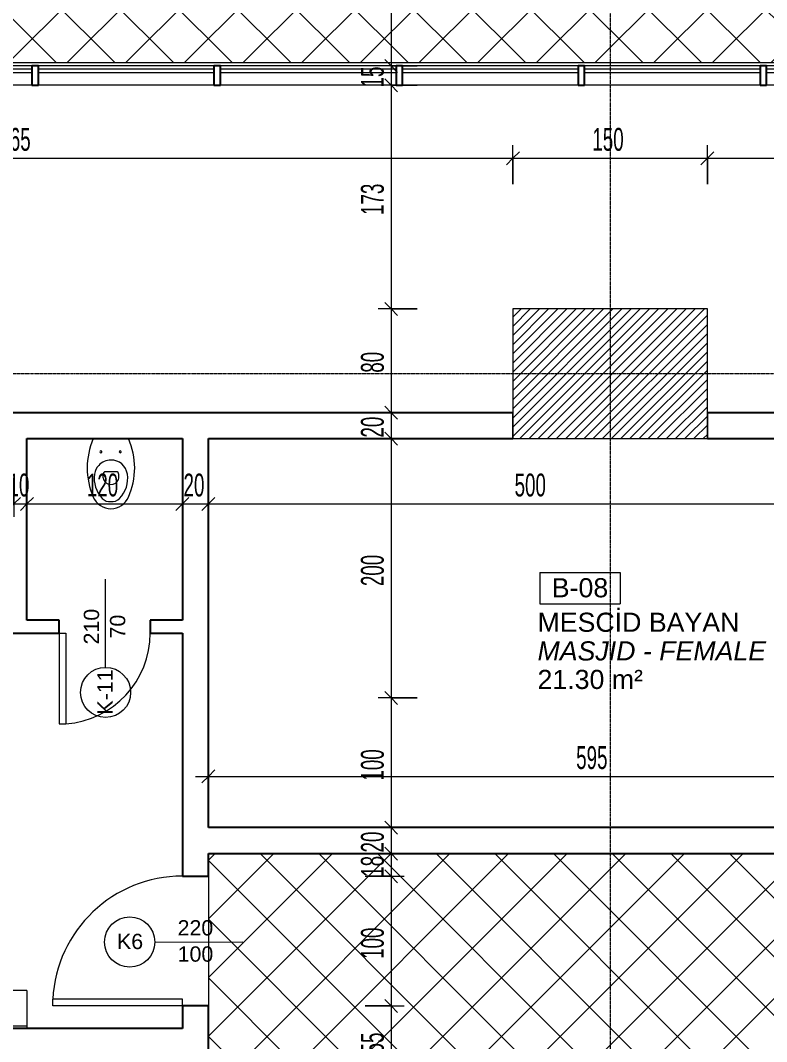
# Model space of a CAD drawing. Header units: centimetres. Extents: x -9345 to 11316, y -7197 to -3465.
# Drawn here: x -6277 to -5701, y -6046 to -5258 of the extents above; entities that cross this region are included whole.
import ezdxf

# ---------------------------------------------------------------- set-up
doc = ezdxf.new("R2010")
doc.units = ezdxf.units.CM
doc.linetypes.add('Grid Line 1_4_', pattern=[1.11125, 0.635, -0.15875, 0.15875, -0.15875])
for name, color, linetype, lineweight in [('A-ANNO-DIMS', 211, 'Continuous', 9), ('A-ANNO-DIMS-100', 211, 'Continuous', 9), ('A-AREA-IDEN', 2, 'Continuous', 9), ('A-DETL-GENF', 92, 'Continuous', 9), ('A-DETL-THIN', 151, 'Continuous', 9), ('A-DOOR', 31, 'Continuous', 9), ('A-DOOR-IDEN', 31, 'Continuous', 9), ('A-GLAZ-CURT', 52, 'Continuous', 9), ('A-GLAZ-CWMG', 51, 'Continuous', 9), ('A-WALL', 113, 'Continuous', 9), ('I-FURN', 30, 'Continuous', 9), ('P-SANR-FIXT', 6, 'Continuous', 9), ('S-COLS', 52, 'Continuous', 9), ('S-GRID', 1, 'Continuous', 9)]:
    doc.layers.add(name, color=color, linetype=linetype, lineweight=lineweight)
doc.styles.add('Arial_2', font='arial.ttf', dxfattribs={"height": 14.752994})
doc.styles.add('Arial_5', font='arial.ttf', dxfattribs={"height": 11.802395})
doc.styles.add('Arial_I', font='ariali.ttf', dxfattribs={"height": 14.752994})
doc.styles.add('Swis721 LtCn BT_1', font='swisscl.ttf', dxfattribs={"width": 0.8, "height": 17.639445})
doc.dimstyles.new('IUAS_DIMENSION_INSIDE_100', dxfattribs={"dimscale": 30.48, "dimtxt": 18, "dimasz": 0.328084, "dimexe": 0.328084, "dimexo": 0.0625, "dimgap": 0, "dimtad": 1, "dimdec": 0, "dimdsep": 46, "dimtxsty": 'Swis721 LtCn BT_1', "dimblk1": 'OBLIQUE', "dimblk2": 'OBLIQUE', "dimsah": 1, "dimcen": 0.09, "dimdle": 0.328084, "dimazin": 0, "dimtfac": 1, "dimtdec": 4, "dimtix": 1, "dimtmove": 0, "dimatfit": 3, "dimfxl": 0.656168, "dimfxlon": 1, "dimtvp": 1, "dimtolj": 1, "dimtzin": 0, "dimarcsym": 2})

# ---------------------------------------------------------------- blocks, each defined once
blk = doc.blocks.new('System Panel - Glazed-1573604-_116_30 KONKORS KATI _ CONCOURSE LEVEL')
at = {"layer": 'A-GLAZ-CURT', "lineweight": 18}
for p, q in [((67.73, 4.95), (-67.73, 4.95)), ((-67.73, 4.95), (-67.73, 2.45)), ((-67.73, 2.45), (67.73, 2.45)), ((67.73, 2.45), (67.73, 4.95))]:
    blk.add_line(p, q, dxfattribs=at)
blk = doc.blocks.new('Rectangular Mullion - 50 x 150mm-1573598-_116_30 KONKORS KATI _ CONCOURSE LEVEL')
at = {"layer": 'A-GLAZ-CWMG'}
for p, q in [((-6408.57, -5293.03), (-6544.03, -5293.03)), ((-6408.57, -5308.03), (-6544.03, -5308.03))]:
    blk.add_line(p, q, dxfattribs=at)
blk = doc.blocks.new('Rectangular Mullion - 50 x 150mm-1461251-_116_30 KONKORS KATI _ CONCOURSE LEVEL')
at = {"layer": 'A-GLAZ-CWMG', "lineweight": 25}
for p, q in [((-2.5, 7.5), (2.5, 7.5)), ((-2.5, -7.5), (-2.5, 7.5)), ((2.5, 7.5), (2.5, -7.5)), ((2.5, -7.5), (-2.5, -7.5))]:
    blk.add_line(p, q, dxfattribs=at)
blk = doc.blocks.new('Basins w Vanity Unit - Basins w Vanity Unit-1798698-_116_30 KONKORS KATI _ CONCOURSE LEVEL')
at = {"layer": 'I-FURN'}
for p, q in [((95.75, 29.5), (-71.36, 29.5)), ((150.75, 29.5), (131.53, 29.5)), ((205.75, 29.5), (186.53, 29.5)), ((260.75, 29.5), (241.53, 29.5)), ((318.64, 29.5), (296.53, 29.5)), ((318.64, 29.5), (318.64, 28)), ((318.64, 28), (318.64, 2)), ((318.64, 2), (-71.36, 2)), ((318.64, 2), (318.64, 0))]:
    blk.add_line(p, q, dxfattribs=at)
blk = doc.blocks.new('M_Single-Flush1 - IUAS_A_DOOR_K11_700_2100-1791538-_116_30 KONKORS KATI _ CONCOURSE LEVEL')
at = {"layer": 'A-DOOR', "lineweight": 18}
for p, q in [((29.9, 5), (29.9, 74.98)), ((35, 74.98), (29.9, 74.98)), ((35, 5), (35, 74.98)), ((35, 5), (29.9, 5))]:
    blk.add_line(p, q, dxfattribs=at)
at = {"layer": 'A-DOOR'}
blk.add_arc((35, 5), 70.17, 94.16802, 180, dxfattribs=at)
blk = doc.blocks.new('M_Single-Flush2 - IUAS_A_DOOR_K6 _sac kasa- sac kanat  100x220_-1641089-_116_30 KONKORS KATI _ CONCOURSE LEVEL')
at = {"layer": 'A-DOOR', "lineweight": 18}
for p, q in [((44.9, -10), (44.9, -110.04)), ((50, -10), (44.9, -10)), ((50, -10), (50, -110.04)), ((50, -110.04), (44.9, -110.04))]:
    blk.add_line(p, q, dxfattribs=at)
at = {"layer": 'A-DOOR'}
blk.add_arc((50, -10), 100.17, 180, 267.08159, dxfattribs=at)
blk = doc.blocks.new('WC Combination _2_ - IUAS_A_WETCORE_WC_ALAFRANGA-686539-_116_30 KONKORS KATI _ CONCOURSE LEVEL')
at = {"layer": 'P-SANR-FIXT'}
for p, q in [((6.38, 39.59), (6.38, 37.54)), ((18.62, 37.54), (18.62, 39.59)), ((8.38, 35.54), (16.62, 35.54))]:
    blk.add_line(p, q, dxfattribs=at)
for centre, radius, start, end in [((12.64, 49.01), 15, 90.53114, 156.20311), ((12.36, 49.01), 15, 23.79689, 89.46886), ((21.55, 40.75), 21.99, 135.60264, 189.09392), ((11.67, 50.42), 8.16, 84.16452, 135.60264), ((13.33, 50.42), 8.16, 44.39736, 95.83548), ((3.45, 40.75), 21.99, 350.90608, 44.39736), ((50, 32.53), 55.84, 156.20311, 203.79689), ((-25, 32.53), 55.84, 336.20311, 23.79689), ((11.38, 39.59), 5, 157.46709, 180), ((12.5, 39.12), 6.21, 22.53291, 157.46709), ((13.62, 39.59), 5, 360, 22.53291), ((12.5, 39.3), 12.82, 189.09392, 270.00153), ((8.38, 37.54), 2, 180, 270), ((16.62, 37.54), 2, 270, 360), ((12.5, 39.3), 12.82, 317.55472, 350.90608), ((12.5, 39.3), 12.82, 269.99847, 317.55472), ((5.34, 20.12), 0.774, 360, 180), ((5.34, 20.12), 0.774, 180, 360), ((20.18, 20.12), 0.774, 0, 180), ((20.18, 20.12), 0.774, 180, 360)]:
    blk.add_arc(centre, radius, start, end, dxfattribs=at)
blk = doc.blocks.new('IUAS_A_ROOM_100S - No_İsmi_Alan-1315501-_116_30 KONKORS KATI _ CONCOURSE LEVEL')
at = {"layer": 'A-AREA-IDEN'}
for p, q in [((-0.101, 0.1926), (-0.101, -0.0511)), ((-0.101, 0.1926), (0.5191, 0.1926)), ((0.5191, 0.1926), (0.5191, -0.0511)), ((-0.101, -0.0511), (0.5191, -0.0511))]:
    blk.add_line(p, q, dxfattribs=at)
blk = doc.blocks.new('DIMBLOCK42-_116_30 KONKORS KATI _ CONCOURSE LEVEL')
at = {"layer": 'A-ANNO-DIMS-100', "transparency": 16777216}
for p, q in [((-5990.94, -4910.53), (-5995.94, -4905.53)), ((-5970.94, -4910.53), (-6000.94, -4910.53)), ((-5990.94, -4910.53), (-5990.94, -5293.03)), ((-5990.94, -4910.53), (-5985.94, -4915.53)), ((-5990.94, -4910.53), (-5970.94, -4910.53)), ((-5990.94, -5293.03), (-5995.94, -5288.03)), ((-5970.94, -5293.03), (-6000.94, -5293.03)), ((-5990.94, -5293.03), (-5985.94, -5298.03)), ((-5990.94, -5293.03), (-5970.94, -5293.03))]:
    blk.add_line(p, q, dxfattribs=at)
at = {"layer": 'A-ANNO-DIMS-100', "color": 0, "transparency": 16777216, "insert": (-6014.29, -5115.49), "char_height": 17.639, "width": 32.9143, "attachment_point": 1, "rotation": 90, "line_spacing_factor": 0.971848, "style": 'Swis721 LtCn BT_1'}
blk.add_mtext('382', dxfattribs=at)
blk = doc.blocks.new('_Oblique')
at = {"color": 0, "linetype": 'ByBlock', "lineweight": -2}
blk.add_line((-0.5, -0.5), (0.5, 0.5), dxfattribs=at)
blk = doc.blocks.new('DIMBLOCK43-_116_30 KONKORS KATI _ CONCOURSE LEVEL')
at = {"layer": 'A-ANNO-DIMS-100', "transparency": 16777216}
for p, q in [((-5990.94, -5293.03), (-5995.94, -5288.03)), ((-5970.94, -5293.03), (-6000.94, -5293.03)), ((-5990.94, -5293.03), (-5990.94, -5308.03)), ((-5990.94, -5293.03), (-5985.94, -5298.03)), ((-5990.94, -5293.03), (-5970.94, -5293.03)), ((-5970.94, -5308.03), (-6000.94, -5308.03)), ((-5990.94, -5308.03), (-5995.94, -5303.03)), ((-5990.94, -5308.03), (-5985.94, -5313.03)), ((-5990.94, -5308.03), (-5970.94, -5308.03))]:
    blk.add_line(p, q, dxfattribs=at)
at = {"layer": 'A-ANNO-DIMS-100', "color": 0, "transparency": 16777216, "insert": (-6014.29, -5309.67), "char_height": 17.639, "width": 21.9429, "attachment_point": 1, "rotation": 90, "line_spacing_factor": 0.971848, "style": 'Swis721 LtCn BT_1'}
blk.add_mtext('15', dxfattribs=at)
blk = doc.blocks.new('DIMBLOCK44-_116_30 KONKORS KATI _ CONCOURSE LEVEL')
at = {"layer": 'A-ANNO-DIMS-100', "transparency": 16777216}
for p, q in [((-5970.94, -5308.03), (-6000.94, -5308.03)), ((-5990.94, -5308.03), (-5995.94, -5303.03)), ((-5990.94, -5308.03), (-5990.94, -5480.53)), ((-5990.94, -5308.03), (-5985.94, -5313.03)), ((-5990.94, -5308.03), (-5970.94, -5308.03)), ((-5970.94, -5480.53), (-6000.94, -5480.53)), ((-5990.94, -5480.53), (-5995.94, -5475.53)), ((-5990.94, -5480.53), (-5985.94, -5485.53)), ((-5990.94, -5480.53), (-5970.94, -5480.53))]:
    blk.add_line(p, q, dxfattribs=at)
at = {"layer": 'A-ANNO-DIMS-100', "color": 0, "transparency": 16777216, "insert": (-6014.29, -5407.99), "char_height": 17.639, "width": 32.9143, "attachment_point": 1, "rotation": 90, "line_spacing_factor": 0.971848, "style": 'Swis721 LtCn BT_1'}
blk.add_mtext('173', dxfattribs=at)
blk = doc.blocks.new('DIMBLOCK45-_116_30 KONKORS KATI _ CONCOURSE LEVEL')
at = {"layer": 'A-ANNO-DIMS-100', "transparency": 16777216}
for p, q in [((-5970.94, -5480.53), (-6000.94, -5480.53)), ((-5990.94, -5480.53), (-5995.94, -5475.53)), ((-5990.94, -5480.53), (-5990.94, -5560.53)), ((-5990.94, -5480.53), (-5985.94, -5485.53)), ((-5990.94, -5480.53), (-5970.94, -5480.53)), ((-5990.94, -5560.53), (-5995.94, -5555.53)), ((-5970.94, -5560.53), (-6000.94, -5560.53)), ((-5990.94, -5560.53), (-5985.94, -5565.53)), ((-5990.94, -5560.53), (-5970.94, -5560.53))]:
    blk.add_line(p, q, dxfattribs=at)
at = {"layer": 'A-ANNO-DIMS-100', "color": 0, "transparency": 16777216, "insert": (-6014.29, -5529.67), "char_height": 17.639, "width": 21.9429, "attachment_point": 1, "rotation": 90, "line_spacing_factor": 0.971848, "style": 'Swis721 LtCn BT_1'}
blk.add_mtext('80', dxfattribs=at)
blk = doc.blocks.new('DIMBLOCK46-_116_30 KONKORS KATI _ CONCOURSE LEVEL')
at = {"layer": 'A-ANNO-DIMS-100', "transparency": 16777216}
for p, q in [((-5990.94, -5560.53), (-5995.94, -5555.53)), ((-5970.94, -5560.53), (-6000.94, -5560.53)), ((-5990.94, -5560.53), (-5990.94, -5580.53)), ((-5990.94, -5560.53), (-5985.94, -5565.53)), ((-5990.94, -5560.53), (-5970.94, -5560.53)), ((-5990.94, -5580.53), (-5995.94, -5575.53)), ((-5970.94, -5580.53), (-6000.94, -5580.53)), ((-5990.94, -5580.53), (-5985.94, -5585.53)), ((-5990.94, -5580.53), (-5970.94, -5580.53))]:
    blk.add_line(p, q, dxfattribs=at)
at = {"layer": 'A-ANNO-DIMS-100', "color": 0, "transparency": 16777216, "insert": (-6014.29, -5579.67), "char_height": 17.639, "width": 21.9429, "attachment_point": 1, "rotation": 90, "line_spacing_factor": 0.971848, "style": 'Swis721 LtCn BT_1'}
blk.add_mtext('20', dxfattribs=at)
blk = doc.blocks.new('DIMBLOCK47-_116_30 KONKORS KATI _ CONCOURSE LEVEL')
at = {"layer": 'A-ANNO-DIMS-100', "transparency": 16777216}
for p, q in [((-5990.94, -5580.53), (-5995.94, -5575.53)), ((-5970.94, -5580.53), (-6000.94, -5580.53)), ((-5990.94, -5580.53), (-5990.94, -5780.53)), ((-5990.94, -5580.53), (-5985.94, -5585.53)), ((-5990.94, -5580.53), (-5970.94, -5580.53)), ((-5970.94, -5780.53), (-6000.94, -5780.53)), ((-5990.94, -5780.53), (-5995.94, -5775.53)), ((-5990.94, -5780.53), (-5985.94, -5785.53)), ((-5990.94, -5780.53), (-5970.94, -5780.53))]:
    blk.add_line(p, q, dxfattribs=at)
at = {"layer": 'A-ANNO-DIMS-100', "color": 0, "transparency": 16777216, "insert": (-6014.29, -5694.24), "char_height": 17.639, "width": 32.9143, "attachment_point": 1, "rotation": 90, "line_spacing_factor": 0.971848, "style": 'Swis721 LtCn BT_1'}
blk.add_mtext('200', dxfattribs=at)
blk = doc.blocks.new('DIMBLOCK48-_116_30 KONKORS KATI _ CONCOURSE LEVEL')
at = {"layer": 'A-ANNO-DIMS-100', "transparency": 16777216}
for p, q in [((-5970.94, -5780.53), (-6000.94, -5780.53)), ((-5990.94, -5780.53), (-5995.94, -5775.53)), ((-5990.94, -5780.53), (-5990.94, -5880.53)), ((-5990.94, -5780.53), (-5985.94, -5785.53)), ((-5990.94, -5780.53), (-5970.94, -5780.53)), ((-5970.94, -5880.53), (-6000.94, -5880.53)), ((-5990.94, -5880.53), (-5995.94, -5875.53)), ((-5990.94, -5880.53), (-5985.94, -5885.53)), ((-5990.94, -5880.53), (-5970.94, -5880.53))]:
    blk.add_line(p, q, dxfattribs=at)
at = {"layer": 'A-ANNO-DIMS-100', "color": 0, "transparency": 16777216, "insert": (-6014.29, -5844.24), "char_height": 17.639, "width": 32.9143, "attachment_point": 1, "rotation": 90, "line_spacing_factor": 0.971848, "style": 'Swis721 LtCn BT_1'}
blk.add_mtext('100', dxfattribs=at)
blk = doc.blocks.new('DIMBLOCK49-_116_30 KONKORS KATI _ CONCOURSE LEVEL')
at = {"layer": 'A-ANNO-DIMS-100', "transparency": 16777216}
for p, q in [((-5970.94, -5880.53), (-6000.94, -5880.53)), ((-5990.94, -5880.53), (-5995.94, -5875.53)), ((-5990.94, -5880.53), (-5990.94, -5900.53)), ((-5990.94, -5880.53), (-5985.94, -5885.53)), ((-5990.94, -5880.53), (-5970.94, -5880.53)), ((-5990.94, -5900.53), (-5995.94, -5895.53)), ((-5970.94, -5900.53), (-6000.94, -5900.53)), ((-5990.94, -5900.53), (-5985.94, -5905.53)), ((-5990.94, -5900.53), (-5970.94, -5900.53))]:
    blk.add_line(p, q, dxfattribs=at)
at = {"layer": 'A-ANNO-DIMS-100', "color": 0, "transparency": 16777216, "insert": (-6014.29, -5899.67), "char_height": 17.639, "width": 21.9429, "attachment_point": 1, "rotation": 90, "line_spacing_factor": 0.971848, "style": 'Swis721 LtCn BT_1'}
blk.add_mtext('20', dxfattribs=at)
blk = doc.blocks.new('DIMBLOCK50-_116_30 KONKORS KATI _ CONCOURSE LEVEL')
at = {"layer": 'A-ANNO-DIMS-100', "transparency": 16777216}
for p, q in [((-5990.94, -5900.53), (-5995.94, -5895.53)), ((-5970.94, -5900.53), (-6000.94, -5900.53)), ((-5990.94, -5900.53), (-5990.94, -5918.03)), ((-5990.94, -5900.53), (-5985.94, -5905.53)), ((-5990.94, -5900.53), (-5970.94, -5900.53)), ((-5990.94, -5918.03), (-5995.94, -5913.03)), ((-6010.94, -5918.03), (-5980.94, -5918.03)), ((-5990.94, -5918.03), (-6010.94, -5918.03)), ((-5990.94, -5918.03), (-5985.94, -5923.03))]:
    blk.add_line(p, q, dxfattribs=at)
at = {"layer": 'A-ANNO-DIMS-100', "color": 0, "transparency": 16777216, "insert": (-6014.29, -5918.42), "char_height": 17.639, "width": 21.9429, "attachment_point": 1, "rotation": 90, "line_spacing_factor": 0.971848, "style": 'Swis721 LtCn BT_1'}
blk.add_mtext('18', dxfattribs=at)
blk = doc.blocks.new('DIMBLOCK51-_116_30 KONKORS KATI _ CONCOURSE LEVEL')
at = {"layer": 'A-ANNO-DIMS-100', "transparency": 16777216}
for p, q in [((-5990.94, -5918.03), (-5995.94, -5913.03)), ((-6010.94, -5918.03), (-5980.94, -5918.03)), ((-5990.94, -5918.03), (-6010.94, -5918.03)), ((-5990.94, -5918.03), (-5990.94, -6018.03)), ((-5990.94, -5918.03), (-5985.94, -5923.03)), ((-5990.94, -6018.03), (-5995.94, -6013.03)), ((-6010.94, -6018.03), (-5980.94, -6018.03)), ((-5990.94, -6018.03), (-6010.94, -6018.03)), ((-5990.94, -6018.03), (-5985.94, -6023.03))]:
    blk.add_line(p, q, dxfattribs=at)
at = {"layer": 'A-ANNO-DIMS-100', "color": 0, "transparency": 16777216, "insert": (-6014.29, -5981.74), "char_height": 17.639, "width": 32.9143, "attachment_point": 1, "rotation": 90, "line_spacing_factor": 0.971848, "style": 'Swis721 LtCn BT_1'}
blk.add_mtext('100', dxfattribs=at)
blk = doc.blocks.new('DIMBLOCK52-_116_30 KONKORS KATI _ CONCOURSE LEVEL')
at = {"layer": 'A-ANNO-DIMS-100', "transparency": 16777216}
for p, q in [((-5990.94, -6018.03), (-5995.94, -6013.03)), ((-6010.94, -6018.03), (-5980.94, -6018.03)), ((-5990.94, -6018.03), (-6010.94, -6018.03)), ((-5990.94, -6018.03), (-5990.94, -6073.03)), ((-5990.94, -6018.03), (-5985.94, -6023.03)), ((-5990.94, -6073.03), (-5995.94, -6068.03)), ((-6010.94, -6073.03), (-5980.94, -6073.03)), ((-5990.94, -6073.03), (-6010.94, -6073.03)), ((-5990.94, -6073.03), (-5985.94, -6078.03))]:
    blk.add_line(p, q, dxfattribs=at)
at = {"layer": 'A-ANNO-DIMS-100', "color": 0, "transparency": 16777216, "insert": (-6014.29, -6054.67), "char_height": 17.639, "width": 21.9429, "attachment_point": 1, "rotation": 90, "line_spacing_factor": 0.971848, "style": 'Swis721 LtCn BT_1'}
blk.add_mtext('55', dxfattribs=at)
blk = doc.blocks.new('DIMBLOCK62-_116_30 KONKORS KATI _ CONCOURSE LEVEL')
at = {"layer": 'A-ANNO-DIMS-100', "transparency": 16777216}
for p, q in [((-6281.98, -5610.82), (-6281.98, -5640.82)), ((-6281.98, -5630.82), (-6281.98, -5610.82)), ((-6271.98, -5610.82), (-6271.98, -5640.82)), ((-6271.98, -5630.82), (-6271.98, -5610.82)), ((-6281.98, -5630.82), (-6286.98, -5635.82)), ((-6281.98, -5630.82), (-6276.98, -5625.82)), ((-6281.98, -5630.82), (-6271.98, -5630.82)), ((-6271.98, -5630.82), (-6276.98, -5635.82)), ((-6271.98, -5630.82), (-6266.98, -5625.82))]:
    blk.add_line(p, q, dxfattribs=at)
at = {"layer": 'A-ANNO-DIMS-100', "color": 0, "transparency": 16777216, "insert": (-6286.13, -5607.46), "char_height": 17.639, "width": 21.9429, "attachment_point": 1, "line_spacing_factor": 0.971848, "style": 'Swis721 LtCn BT_1'}
blk.add_mtext('10', dxfattribs=at)
blk = doc.blocks.new('DIMBLOCK63-_116_30 KONKORS KATI _ CONCOURSE LEVEL')
at = {"layer": 'A-ANNO-DIMS-100', "transparency": 16777216}
for p, q in [((-6271.98, -5610.82), (-6271.98, -5640.82)), ((-6271.98, -5630.82), (-6271.98, -5610.82)), ((-6151.98, -5610.82), (-6151.98, -5640.82)), ((-6151.98, -5630.82), (-6151.98, -5610.82)), ((-6271.98, -5630.82), (-6276.98, -5635.82)), ((-6271.98, -5630.82), (-6266.98, -5625.82)), ((-6271.98, -5630.82), (-6151.98, -5630.82)), ((-6151.98, -5630.82), (-6156.98, -5635.82)), ((-6151.98, -5630.82), (-6146.98, -5625.82))]:
    blk.add_line(p, q, dxfattribs=at)
at = {"layer": 'A-ANNO-DIMS-100', "color": 0, "transparency": 16777216, "insert": (-6225.7, -5607.46), "char_height": 17.639, "width": 32.9143, "attachment_point": 1, "line_spacing_factor": 0.971848, "style": 'Swis721 LtCn BT_1'}
blk.add_mtext('120', dxfattribs=at)
blk = doc.blocks.new('DIMBLOCK64-_116_30 KONKORS KATI _ CONCOURSE LEVEL')
at = {"layer": 'A-ANNO-DIMS-100', "transparency": 16777216}
for p, q in [((-6151.98, -5610.82), (-6151.98, -5640.82)), ((-6151.98, -5630.82), (-6151.98, -5610.82)), ((-6131.98, -5610.82), (-6131.98, -5640.82)), ((-6131.98, -5630.82), (-6131.98, -5610.82)), ((-6151.98, -5630.82), (-6156.98, -5635.82)), ((-6151.98, -5630.82), (-6146.98, -5625.82)), ((-6151.98, -5630.82), (-6131.98, -5630.82)), ((-6131.98, -5630.82), (-6136.98, -5635.82)), ((-6131.98, -5630.82), (-6126.98, -5625.82))]:
    blk.add_line(p, q, dxfattribs=at)
at = {"layer": 'A-ANNO-DIMS-100', "color": 0, "transparency": 16777216, "insert": (-6151.13, -5607.46), "char_height": 17.639, "width": 21.9429, "attachment_point": 1, "line_spacing_factor": 0.971848, "style": 'Swis721 LtCn BT_1'}
blk.add_mtext('20', dxfattribs=at)
blk = doc.blocks.new('DIMBLOCK65-_116_30 KONKORS KATI _ CONCOURSE LEVEL')
at = {"layer": 'A-ANNO-DIMS-100', "transparency": 16777216}
for p, q in [((-6131.98, -5610.82), (-6131.98, -5640.82)), ((-6131.98, -5630.82), (-6131.98, -5610.82)), ((-5631.98, -5610.82), (-5631.98, -5640.82)), ((-5631.98, -5630.82), (-5631.98, -5610.82)), ((-6131.98, -5630.82), (-6136.98, -5635.82)), ((-6131.98, -5630.82), (-6126.98, -5625.82)), ((-6131.98, -5630.82), (-5631.98, -5630.82)), ((-5631.98, -5630.82), (-5636.98, -5635.82)), ((-5631.98, -5630.82), (-5626.98, -5625.82))]:
    blk.add_line(p, q, dxfattribs=at)
at = {"layer": 'A-ANNO-DIMS-100', "color": 0, "transparency": 16777216, "insert": (-5895.7, -5607.46), "char_height": 17.639, "width": 32.9143, "attachment_point": 1, "line_spacing_factor": 0.971848, "style": 'Swis721 LtCn BT_1'}
blk.add_mtext('500', dxfattribs=at)
blk = doc.blocks.new('DIMBLOCK93-_116_30 KONKORS KATI _ CONCOURSE LEVEL')
at = {"layer": 'A-ANNO-DIMS-100', "transparency": 16777216}
for p, q in [((-6131.98, -5821.04), (-6131.98, -5851.04)), ((-6131.98, -5841.04), (-6131.98, -5821.04)), ((-5536.98, -5861.04), (-5536.98, -5831.04)), ((-6141.98, -5841.04), (-5536.98, -5841.04)), ((-6131.98, -5841.04), (-6136.98, -5846.04)), ((-6131.98, -5841.04), (-6126.98, -5836.04)), ((-5536.98, -5841.04), (-5541.98, -5846.04)), ((-5536.98, -5841.04), (-5531.98, -5836.04)), ((-5536.98, -5841.04), (-5536.98, -5861.04))]:
    blk.add_line(p, q, dxfattribs=at)
at = {"layer": 'A-ANNO-DIMS-100', "color": 0, "transparency": 16777216, "insert": (-5848.2, -5817.69), "char_height": 17.639, "width": 32.9143, "attachment_point": 1, "line_spacing_factor": 0.971848, "style": 'Swis721 LtCn BT_1'}
blk.add_mtext('595', dxfattribs=at)
blk = doc.blocks.new('DIMBLOCK116-_116_30 KONKORS KATI _ CONCOURSE LEVEL')
at = {"layer": 'A-ANNO-DIMS-100', "transparency": 16777216}
for p, q in [((-6661.98, -5344.22), (-6661.98, -5374.22)), ((-6661.98, -5364.22), (-6661.98, -5344.22)), ((-5896.98, -5384.22), (-5896.98, -5354.22)), ((-6661.98, -5364.22), (-6656.98, -5359.22)), ((-5896.98, -5364.22), (-5891.98, -5359.22)), ((-6671.98, -5364.22), (-5896.98, -5364.22)), ((-6661.98, -5364.22), (-6666.98, -5369.22)), ((-5896.98, -5364.22), (-5901.98, -5369.22)), ((-5896.98, -5364.22), (-5896.98, -5384.22))]:
    blk.add_line(p, q, dxfattribs=at)
at = {"layer": 'A-ANNO-DIMS-100', "color": 0, "transparency": 16777216, "insert": (-6293.2, -5340.86), "char_height": 17.639, "width": 32.9143, "attachment_point": 1, "line_spacing_factor": 0.971848, "style": 'Swis721 LtCn BT_1'}
blk.add_mtext('765', dxfattribs=at)
blk = doc.blocks.new('DIMBLOCK117-_116_30 KONKORS KATI _ CONCOURSE LEVEL')
at = {"layer": 'A-ANNO-DIMS-100', "transparency": 16777216}
for p, q in [((-5896.98, -5384.22), (-5896.98, -5354.22)), ((-5746.98, -5384.22), (-5746.98, -5354.22)), ((-5896.98, -5364.22), (-5891.98, -5359.22)), ((-5746.98, -5364.22), (-5741.98, -5359.22)), ((-5896.98, -5364.22), (-5901.98, -5369.22)), ((-5896.98, -5364.22), (-5746.98, -5364.22)), ((-5896.98, -5364.22), (-5896.98, -5384.22)), ((-5746.98, -5364.22), (-5751.98, -5369.22)), ((-5746.98, -5364.22), (-5746.98, -5384.22))]:
    blk.add_line(p, q, dxfattribs=at)
at = {"layer": 'A-ANNO-DIMS-100', "color": 0, "transparency": 16777216, "insert": (-5835.7, -5340.86), "char_height": 17.639, "width": 32.9143, "attachment_point": 1, "line_spacing_factor": 0.971848, "style": 'Swis721 LtCn BT_1'}
blk.add_mtext('150', dxfattribs=at)
blk = doc.blocks.new('DIMBLOCK118-_116_30 KONKORS KATI _ CONCOURSE LEVEL')
at = {"layer": 'A-ANNO-DIMS-100', "transparency": 16777216}
for p, q in [((-5141.98, -5344.22), (-5141.98, -5374.22)), ((-5141.98, -5364.22), (-5141.98, -5344.22)), ((-5746.98, -5384.22), (-5746.98, -5354.22)), ((-5746.98, -5364.22), (-5741.98, -5359.22)), ((-5141.98, -5364.22), (-5136.98, -5359.22)), ((-5746.98, -5364.22), (-5751.98, -5369.22)), ((-5746.98, -5364.22), (-5141.98, -5364.22)), ((-5746.98, -5364.22), (-5746.98, -5384.22)), ((-5141.98, -5364.22), (-5146.98, -5369.22))]:
    blk.add_line(p, q, dxfattribs=at)
at = {"layer": 'A-ANNO-DIMS-100', "color": 0, "transparency": 16777216, "insert": (-5458.2, -5340.86), "char_height": 17.639, "width": 32.9143, "attachment_point": 1, "line_spacing_factor": 0.971848, "style": 'Swis721 LtCn BT_1'}
blk.add_mtext('605', dxfattribs=at)
blk = doc.blocks.new('DOOR TAG SOLA C_2mm - TR_Kapi_pozu_04_saga_uste_2mm-1642461-_116_30 KONKORS KATI _ CONCOURSE LEVEL')
at = {"layer": 'A-DOOR-IDEN'}
blk.add_line((-0.3137, -0.007), (0.3666, -0.0062), dxfattribs=at)
blk.add_circle((-0.5069, -0.0072), 0.1932, dxfattribs=at)

msp = doc.modelspace()

# ---------------------------------------------------------------- hatches: boundary and pattern name
at = {"layer": 'A-DETL-GENF', "lineweight": 18}
h = msp.add_hatch(dxfattribs=at)
h.set_pattern_fill('FP_6', color=253, style=0, pattern_type=2)
h.set_pattern_definition([(45, (0, 0), (-22.62742, 22.62742), []), (135, (0, 0), (-22.62742, -22.62742), [])])
h.paths.add_polyline_path([(-2151.98, -6550.52), (-2151.98, -6310.53), (-2063.98, -6310.53), (-2063.98, -6130.53), (-2152.23, -6130.53), (-2152.23, -5950.53), (-2172.23, -5950.53), (-2172.23, -5575.47), (-2179.07, -5580.6), (-2186.56, -5584.7), (-2194.56, -5587.7), (-2202.91, -5589.53), (-2211.43, -5590.15), (-2219.95, -5589.56), (-2228.31, -5587.75), (-2236.32, -5584.78), (-2244.21, -5580.42), (-2250.67, -5575.59), (-2256.73, -5569.56), (-2261.86, -5562.73), (-2265.97, -5555.24), (-2268.98, -5547.24), (-2270.81, -5538.9), (-2271.44, -5530.38), (-2270.85, -5521.85), (-2269.06, -5513.5), (-2266.09, -5505.49), (-2262.02, -5497.98), (-2256.91, -5491.12), (-2250.89, -5485.06), (-2244.06, -5479.92), (-2236.57, -5475.81), (-2228.58, -5472.8), (-2220.23, -5470.95), (-2211.71, -5470.32), (-2203.36, -5470.93), (-2195.18, -5472.69), (-2187.32, -5475.58), (-2179.93, -5479.53), (-2173.17, -5484.47), (-2167.16, -5490.3), (-2162.02, -5496.91), (-2157.85, -5504.17), (-2154.73, -5511.94), (-2152.72, -5520.07), (-2151.86, -5528.4), (-2152.16, -5536.77), (-2153.63, -5545.01), (-2156.23, -5552.97), (-2159.91, -5560.49), (-1801.98, -5560.52), (-1801.98, -5057.62), (-1801.45, -5040.73), (-1799.72, -5023.92), (-1796.79, -5007.28), (-1792.67, -4990.89), (-1787.39, -4974.84), (-1780.98, -4959.21), (-1773.47, -4944.08), (-1764.89, -4929.52), (-1755.3, -4915.61), (-1744.73, -4902.43), (-1733.24, -4890.03), (-1720.9, -4878.49), (-1707.77, -4867.86), (-1693.91, -4858.2), (-1679.39, -4849.56), (-1664.29, -4841.97), (-1648.69, -4835.49), (-1632.66, -4830.14), (-1616.29, -4825.95), (-1599.67, -4822.94), (-1582.87, -4821.13), (-1565.98, -4820.52), (-811.98, -4820.52), (-811.98, -4815.27), (-661.98, -4815.27), (-661.98, -4164.91), (-811.98, -4164.91), (-811.98, -4140.52), (-2248.98, -4140.52), (-2248.98, -4460.52), (-3061.98, -4460.52), (-3061.98, -4140.52), (-3986.98, -4140.52), (-3986.98, -4320.53), (-4091.98, -4320.53), (-4091.98, -4630.53), (-3986.98, -4630.53), (-3986.98, -4810.52), (-3836.98, -4810.52), (-3836.98, -4910.52), (-3986.98, -4910.52), (-3986.98, -4814.92), (-4786.98, -4814.92), (-4786.98, -4910.53), (-4936.98, -4910.53), (-4936.98, -4815.47), (-4991.98, -4815.47), (-4991.98, -4140.52), (-6661.98, -4140.52), (-6661.98, -4165.41), (-6811.98, -4165.41), (-6811.98, -4816.78), (-6661.98, -4816.78), (-6661.98, -5290.53), (-4006.98, -5290.53), (-3987.44, -5291.15), (-3967.98, -5293.03), (-3948.68, -5296.15), (-3929.62, -5300.5), (-3910.87, -5306.07), (-3892.53, -5312.82), (-3874.65, -5320.73), (-3857.31, -5329.78), (-3840.59, -5339.91), (-3824.56, -5351.1), (-3809.27, -5363.29), (-3794.8, -5376.43), (-3781.2, -5390.48), (-3768.52, -5405.36), (-3756.83, -5421.03), (-3746.16, -5437.42), (-3735.92, -5455.8), (-3728.09, -5472.07), (-3720.75, -5490.19), (-3714.59, -5508.75), (-3709.63, -5527.66), (-3705.89, -5546.85), (-3703.39, -5566.24), (-3702.14, -5585.75), (-3702.14, -5605.3), (-3703.39, -5624.81), (-3705.89, -5644.21), (-3709.63, -5663.4), (-3714.59, -5682.31), (-3720.75, -5700.86), (-3728.09, -5718.99), (-3736.57, -5736.6), (-3746.17, -5753.64), (-3756.83, -5770.02), (-3768.53, -5785.69), (-3781.2, -5800.58), (-3794.8, -5814.62), (-3809.27, -5827.77), (-3824.56, -5839.96), (-3840.6, -5851.14), (-3857.32, -5861.28), (-3874.65, -5870.32), (-3892.53, -5878.24), (-3910.88, -5884.99), (-3929.62, -5890.55), (-3948.68, -5894.9), (-3967.98, -5898.02), (-3987.44, -5899.9), (-4006.98, -5900.53), (-6131.98, -5900.51), (-6131.98, -6190.52), (-4061.98, -6190.53), (-4061.98, -6370.53), (-3978.51, -6370.53), (-3978.51, -6550.51), (-2167.91, -6550.52)], flags=0)
h.paths.add_polyline_path([(-3186.98, -5580.53), (-3186.98, -5480.53), (-3036.98, -5480.53), (-3036.98, -5580.53), (-3159.77, -5580.53)], flags=0)
h.paths.add_polyline_path([(-3111.98, -4920.52), (-3120.52, -4919.91), (-3128.88, -4918.09), (-3136.9, -4915.1), (-3144.42, -4911), (-3151.27, -4905.87), (-3157.33, -4899.81), (-3162.46, -4892.96), (-3166.56, -4885.45), (-3169.55, -4877.43), (-3171.37, -4869.06), (-3171.98, -4860.52), (-3171.37, -4851.98), (-3169.55, -4843.62), (-3166.56, -4835.6), (-3162.46, -4828.08), (-3157.33, -4821.23), (-3151.27, -4815.18), (-3144.42, -4810.05), (-3136.9, -4805.94), (-3128.88, -4802.95), (-3120.52, -4801.13), (-3111.98, -4800.52), (-3103.44, -4801.13), (-3095.08, -4802.95), (-3087.06, -4805.94), (-3079.54, -4810.05), (-3072.69, -4815.18), (-3066.64, -4821.23), (-3061.5, -4828.08), (-3057.4, -4835.6), (-3054.41, -4843.62), (-3052.59, -4851.98), (-3051.98, -4860.52), (-3052.59, -4869.06), (-3054.41, -4877.43), (-3057.4, -4885.45), (-3061.5, -4892.96), (-3066.64, -4899.81), (-3072.69, -4905.87), (-3079.54, -4911), (-3087.06, -4915.1), (-3095.08, -4918.09), (-3103.44, -4919.91)], flags=0)
h.paths.add_polyline_path([(-2211.98, -4920.52), (-2220.52, -4919.91), (-2228.88, -4918.09), (-2236.9, -4915.1), (-2244.42, -4911), (-2251.27, -4905.87), (-2257.33, -4899.81), (-2262.46, -4892.96), (-2266.56, -4885.45), (-2269.55, -4877.43), (-2271.37, -4869.06), (-2271.98, -4860.52), (-2271.37, -4851.98), (-2269.55, -4843.62), (-2266.56, -4835.6), (-2262.46, -4828.08), (-2257.33, -4821.23), (-2251.27, -4815.18), (-2244.21, -4809.93), (-2236.9, -4805.94), (-2228.88, -4802.95), (-2220.52, -4801.13), (-2211.98, -4800.52), (-2203.44, -4801.13), (-2195.08, -4802.95), (-2187.06, -4805.94), (-2179.54, -4810.05), (-2172.69, -4815.18), (-2166.64, -4821.23), (-2161.5, -4828.08), (-2157.4, -4835.6), (-2154.41, -4843.62), (-2152.59, -4851.98), (-2151.98, -4860.52), (-2152.59, -4869.06), (-2154.41, -4877.43), (-2157.4, -4885.45), (-2161.5, -4892.96), (-2166.64, -4899.81), (-2172.69, -4905.87), (-2179.54, -4911), (-2187.06, -4915.1), (-2195.08, -4918.09), (-2203.44, -4919.91)], flags=0)
h.paths.add_polyline_path([(-5746.98, -4910.53), (-5896.98, -4910.53), (-5896.98, -4810.53), (-5746.98, -4810.53), (-5746.98, -4906.57)], flags=0)
h.paths.add_polyline_path([(-641.97, -4816.24), (-411.79, -4816.24), (-411.79, -4590.53), (-331.98, -4590.53), (-331.98, -4390.53), (-411.79, -4390.53), (-411.79, -4165.52), (-656.12, -4165.52), (-656.12, -4816.24)], flags=0)
h.paths.add_polyline_path([(-8424.27, -4815.52), (-6821.85, -4815.52), (-6821.85, -4165.52), (-8477.22, -4165.52), (-8477.22, -4390.53), (-8532.22, -4390.53), (-8532.22, -4590.53), (-8477.22, -4590.53), (-8477.22, -4815.52)], flags=0)
at = {"layer": 'S-COLS'}
h = msp.add_hatch(dxfattribs=at)
h.set_pattern_fill('FP_1', color=256, style=0, pattern_type=2)
h.set_pattern_definition([(45, (0, 0), (-3.535534, 3.535534), [])])
h.paths.add_polyline_path([(-5746.98, -5580.53), (-5746.98, -5480.53), (-5896.98, -5480.53), (-5896.98, -5580.53)], flags=0)

# ---------------------------------------------------------------- linework, layer by layer
at = {"layer": 'A-DETL-THIN'}
for p, q in [((-6661.98, -5290.53), (-4006.98, -5290.53)), ((-4006.98, -5900.53), (-6131.98, -5900.51)), ((-6131.98, -5900.51), (-6131.98, -6190.52))]:
    msp.add_line(p, q, dxfattribs=at)
at = {"layer": 'A-WALL', "lineweight": 25}
for p, q in [((-5896.98, -5560.53), (-6661.98, -5560.53)), ((-5141.98, -5560.53), (-5746.98, -5560.53)), ((-6271.98, -5580.53), (-6151.98, -5580.53)), ((-6271.98, -5720.53), (-6271.98, -5580.53)), ((-6151.98, -5580.53), (-6151.98, -5720.53)), ((-6131.98, -5580.53), (-5896.98, -5580.53)), ((-6131.98, -5880.53), (-6131.98, -5580.53)), ((-5746.98, -5580.53), (-5631.98, -5580.53)), ((-6246.98, -5720.53), (-6271.98, -5720.53)), ((-6246.98, -5730.53), (-6246.98, -5720.53)), ((-6151.98, -5720.53), (-6176.98, -5720.53)), ((-6176.98, -5720.53), (-6176.98, -5730.53)), ((-6307.98, -5730.53), (-6246.98, -5730.53)), ((-6176.98, -5730.53), (-6151.98, -5730.53)), ((-6151.98, -5730.53), (-6151.98, -5918.03)), ((-5536.98, -5880.53), (-6131.98, -5880.53)), ((-6131.98, -5918.03), (-6131.98, -5900.53)), ((-6131.89, -5900.53), (-5536.98, -5900.53)), ((-6151.98, -5918.03), (-6131.98, -5918.03)), ((-6131.98, -6018.03), (-6151.98, -6018.03)), ((-6151.98, -6018.03), (-6151.98, -6035.53)), ((-6131.98, -6073.03), (-6131.98, -6018.03)), ((-6151.98, -6035.53), (-6661.98, -6035.53))]:
    msp.add_line(p, q, dxfattribs=at)
at = {"layer": 'A-WALL'}
for p, q in [((-5896.98, -5580.53), (-5896.98, -5560.53)), ((-5746.98, -5560.53), (-5746.98, -5580.53))]:
    msp.add_line(p, q, dxfattribs=at)
at = {"layer": 'S-COLS'}
for p, q in [((-5746.98, -5480.53), (-5896.98, -5480.53)), ((-5896.98, -5480.53), (-5896.98, -5560.53)), ((-5746.98, -5560.53), (-5746.98, -5480.53)), ((-5896.98, -5560.53), (-5896.98, -5580.53)), ((-5746.98, -5580.53), (-5746.98, -5560.53)), ((-5896.98, -5580.53), (-5746.98, -5580.53))]:
    msp.add_line(p, q, dxfattribs=at)
at = {"layer": 'S-GRID', "linetype": 'Grid Line 1_4_'}
for p, q in [((-5821.98, -3567.14), (-5821.98, -7079.67)), ((1078.19, -5530.53), (-8251.71, -5530.53))]:
    msp.add_line(p, q, dxfattribs=at)

# ---------------------------------------------------------------- block references
at = {"layer": 'A-AREA-IDEN', "xscale": 99.99999999999994, "yscale": 99.99999999999994, "zscale": 99.99999999999994}
msp.add_blockref('IUAS_A_ROOM_100S - No_İsmi_Alan-1315501-_116_30 KONKORS KATI _ CONCOURSE LEVEL', (-5866.27, -5702.91), dxfattribs=at)
at = {"layer": 'A-DOOR'}
for name, p, rotation in [('M_Single-Flush1 - IUAS_A_DOOR_K11_700_2100-1791538-_116_30 KONKORS KATI _ CONCOURSE LEVEL', (-6211.98, -5725.53), 180), ('M_Single-Flush2 - IUAS_A_DOOR_K6 _sac kasa- sac kanat  100x220_-1641089-_116_30 KONKORS KATI _ CONCOURSE LEVEL', (-6141.98, -5968.03), 269.9999999999994)]:
    msp.add_blockref(name, p, dxfattribs=dict(at, rotation=rotation))
at = {"layer": 'A-DOOR-IDEN', "xscale": 99.99999999999994, "yscale": 99.99999999999994, "zscale": 99.99999999999994, "rotation": 89.99999999999991}
msp.add_blockref('DOOR TAG SOLA C_2mm - TR_Kapi_pozu_04_saga_uste_2mm-1642461-_116_30 KONKORS KATI _ CONCOURSE LEVEL', (-6211.98, -5725.53), dxfattribs=at)
at = {"layer": 'A-DOOR-IDEN', "xscale": 99.99999999999994, "yscale": 99.99999999999994, "zscale": 99.99999999999994}
msp.add_blockref('DOOR TAG SOLA C_2mm - TR_Kapi_pozu_04_saga_uste_2mm-1642461-_116_30 KONKORS KATI _ CONCOURSE LEVEL', (-6141.98, -5968.03), dxfattribs=at)
at = {"layer": 'A-GLAZ-CURT'}
for p in [(-6335.85, -5300.53), (-6195.39, -5300.53), (-6054.94, -5300.53), (-5914.48, -5300.53), (-5774.03, -5300.53), (-5633.57, -5300.53)]:
    msp.add_blockref('System Panel - Glazed-1573604-_116_30 KONKORS KATI _ CONCOURSE LEVEL', p, dxfattribs=at)
at = {"layer": 'A-GLAZ-CWMG'}
for p in [(140.45, 0), (280.91, 0), (421.36, 0), (561.82, 0), (702.27, 0), (842.73, 0)]:
    msp.add_blockref('Rectangular Mullion - 50 x 150mm-1573598-_116_30 KONKORS KATI _ CONCOURSE LEVEL', p, dxfattribs=at)
at = {"layer": 'A-GLAZ-CWMG', "extrusion": (0, 0, -1), "rotation": 180}
for p in [(6265.62, -5300.53), (6125.16, -5300.53), (5984.71, -5300.53), (5844.26, -5300.53), (5703.8, -5300.53)]:
    msp.add_blockref('Rectangular Mullion - 50 x 150mm-1461251-_116_30 KONKORS KATI _ CONCOURSE LEVEL', p, dxfattribs=at)
at = {"layer": 'I-FURN'}
msp.add_blockref('Basins w Vanity Unit - Basins w Vanity Unit-1798698-_116_30 KONKORS KATI _ CONCOURSE LEVEL', (-6590.62, -6035.53), dxfattribs=at)
at = {"layer": 'P-SANR-FIXT', "rotation": 180}
msp.add_blockref('WC Combination _2_ - IUAS_A_WETCORE_WC_ALAFRANGA-686539-_116_30 KONKORS KATI _ CONCOURSE LEVEL', (-6194.65, -5570.53), dxfattribs=at)

# ---------------------------------------------------------------- texts
at = {"layer": 'A-AREA-IDEN', "char_height": 14.753, "line_spacing_factor": 0.938532}
for s, insert, width, attachment_point, style in [('B-08', (-5845.26, -5688.13), 51.84, 2, 'Arial_2'), ('MESCİD BAYAN', (-5878.02, -5714.74), 184.86, 1, 'Arial_2'), ('MASJID - FEMALE', (-5878.02, -5736.85), 210.42, 1, 'Arial_I'), ('21.30 m²', (-5878.02, -5758.84), 96.84, 1, 'Arial_2')]:
    msp.add_mtext(s, dxfattribs=dict(at, insert=insert, width=width, attachment_point=attachment_point, style=style))
at = {"layer": 'A-DOOR-IDEN', "char_height": 11.802, "attachment_point": 2, "line_spacing_factor": 0.938532, "style": 'Arial_5'}
for s, insert, width, rotation in [('210', (-6228.11, -5725.5), 32.832, 90), ('70', (-6207.9, -5725.47), 21.888, 90), ('K-11', (-6217.6, -5775.93), 41.472, 90), ('220', (-6141.96, -5951.9), 32.832, 0.06478), ('K6', (-6192.39, -5962.41), 24.048, 0.06478), ('100', (-6141.94, -5972.11), 32.832, 0.06478)]:
    msp.add_mtext(s, dxfattribs=dict(at, insert=insert, width=width, rotation=rotation))

# ---------------------------------------------------------------- dimensions: what is measured, and where the dimension line sits
at = {"layer": 'A-ANNO-DIMS'}
for base, p1, p2, angle, override, picture, middle in [((-5990.93980529, -5293.02727583), (-5970.93980529, -4910.52727601), (-5970.93980529, -5293.02727583), 90, {"dimpost": '<>', "dimfxl": 382.5}, 'DIMBLOCK42-_116_30 KONKORS KATI _ CONCOURSE LEVEL', (-5999.98493399, -5101.77727592)), ((-5990.94, -5308.03), (-5970.94, -5293.03), (-5970.94, -5308.03), 90, {"dimpost": '<>', "dimfxl": 15}, 'DIMBLOCK43-_116_30 KONKORS KATI _ CONCOURSE LEVEL', (-5999.94, -5300.53)), ((-5990.93980529, -5480.52727583), (-5970.93980529, -5308.02727583), (-5970.93980529, -5480.52727583), 90, {"dimpost": '<>', "dimfxl": 172.5}, 'DIMBLOCK44-_116_30 KONKORS KATI _ CONCOURSE LEVEL', (-5999.97337472, -5394.27727583)), ((-5896.98, -5364.22), (-6661.98, -5344.22), (-5896.98, -5384.22), 0, {"dimpost": '<>', "dimfxl": 766.045038}, 'DIMBLOCK116-_116_30 KONKORS KATI _ CONCOURSE LEVEL', (-6279.48, -5355.18)), ((-5141.98, -5364.22), (-5746.98, -5384.22), (-5141.98, -5344.22), 0, {"dimpost": '<>', "dimfxl": 606.320872}, 'DIMBLOCK118-_116_30 KONKORS KATI _ CONCOURSE LEVEL', (-5444.48, -5355.18)), ((-5990.94, -5560.53), (-5970.94, -5480.53), (-5970.94, -5560.53), 90, {"dimpost": '<>', "dimfxl": 80}, 'DIMBLOCK45-_116_30 KONKORS KATI _ CONCOURSE LEVEL', (-5999.97, -5520.53)), ((-5990.94, -5580.53), (-5970.94, -5560.53), (-5970.94, -5580.53), 90, {"dimpost": '<>', "dimfxl": 20}, 'DIMBLOCK46-_116_30 KONKORS KATI _ CONCOURSE LEVEL', (-5999.97, -5570.53)), ((-5990.94, -5780.53), (-5970.94, -5580.53), (-5970.94, -5780.53), 90, {"dimpost": '<>', "dimfxl": 199.998831}, 'DIMBLOCK47-_116_30 KONKORS KATI _ CONCOURSE LEVEL', (-5999.97, -5680.53)), ((-5990.94, -5880.53), (-5970.94, -5780.53), (-5970.94, -5880.53), 90, {"dimpost": '<>', "dimfxl": 100}, 'DIMBLOCK48-_116_30 KONKORS KATI _ CONCOURSE LEVEL', (-5999.97, -5830.53)), ((-5990.94, -5900.53), (-5970.94, -5880.53), (-5970.94, -5900.53), 90, {"dimpost": '<>', "dimfxl": 20}, 'DIMBLOCK49-_116_30 KONKORS KATI _ CONCOURSE LEVEL', (-5999.97, -5890.53)), ((-5990.9398, -5918.0267), (-5970.9398, -5900.5261), (-6010.9398, -5918.0267), 90, {"dimpost": '<>', "dimfxl": 43.660857}, 'DIMBLOCK50-_116_30 KONKORS KATI _ CONCOURSE LEVEL', (-5999.9734, -5909.2764)), ((-5990.94, -6018.03), (-6010.94, -5918.03), (-6010.94, -6018.03), 90, {"dimpost": '<>', "dimfxl": 100}, 'DIMBLOCK51-_116_30 KONKORS KATI _ CONCOURSE LEVEL', (-5999.97, -5968.03)), ((-5990.94, -6073.03), (-6010.94, -6018.03), (-6010.94, -6073.03), 90, {"dimpost": '<>', "dimfxl": 55.000584}, 'DIMBLOCK52-_116_30 KONKORS KATI _ CONCOURSE LEVEL', (-5999.94, -6045.53))]:
    dim = msp.add_linear_dim(base=base, p1=p1, p2=p2, angle=angle, dimstyle='IUAS_DIMENSION_INSIDE_100', override=override, dxfattribs=at)
    dim.commit()
    dim.dimension.update_dxf_attribs({"geometry": picture, "text_midpoint": middle})
for base, p1, p2, override, picture, middle in [((-5746.98, -5364.22), (-5896.98, -5384.22), (-5746.98, -5384.22), {"dimpost": '<>', "dimfxl": 150}, 'DIMBLOCK117-_116_30 KONKORS KATI _ CONCOURSE LEVEL', (-5821.98, -5355.18)), ((-6271.98, -5630.82), (-6281.98, -5610.82), (-6271.98, -5610.82), {"dimpost": '<>', "dimfxl": 10}, 'DIMBLOCK62-_116_30 KONKORS KATI _ CONCOURSE LEVEL', (-6276.98, -5621.78)), ((-6151.98, -5630.82), (-6271.98, -5610.82), (-6151.98, -5610.82), {"dimpost": '<>', "dimfxl": 120}, 'DIMBLOCK63-_116_30 KONKORS KATI _ CONCOURSE LEVEL', (-6211.98, -5621.78)), ((-6131.98, -5630.82), (-6151.98, -5610.82), (-6131.98, -5610.82), {"dimpost": '<>', "dimfxl": 20}, 'DIMBLOCK64-_116_30 KONKORS KATI _ CONCOURSE LEVEL', (-6141.98, -5621.78)), ((-5631.98, -5630.82), (-6131.98, -5610.82), (-5631.98, -5610.82), {"dimpost": '<>', "dimfxl": 500}, 'DIMBLOCK65-_116_30 KONKORS KATI _ CONCOURSE LEVEL', (-5881.98, -5621.78)), ((-5536.98, -5841.04), (-6131.98, -5821.04), (-5536.98, -5861.04), {"dimpost": '<>', "dimfxl": 596.343022}, 'DIMBLOCK93-_116_30 KONKORS KATI _ CONCOURSE LEVEL', (-5834.48, -5832.01))]:
    dim = msp.add_linear_dim(base=base, p1=p1, p2=p2, dimstyle='IUAS_DIMENSION_INSIDE_100', override=override, dxfattribs=at)
    dim.commit()
    dim.dimension.update_dxf_attribs({"geometry": picture, "text_midpoint": middle})

doc.saveas('drawing.dxf')
